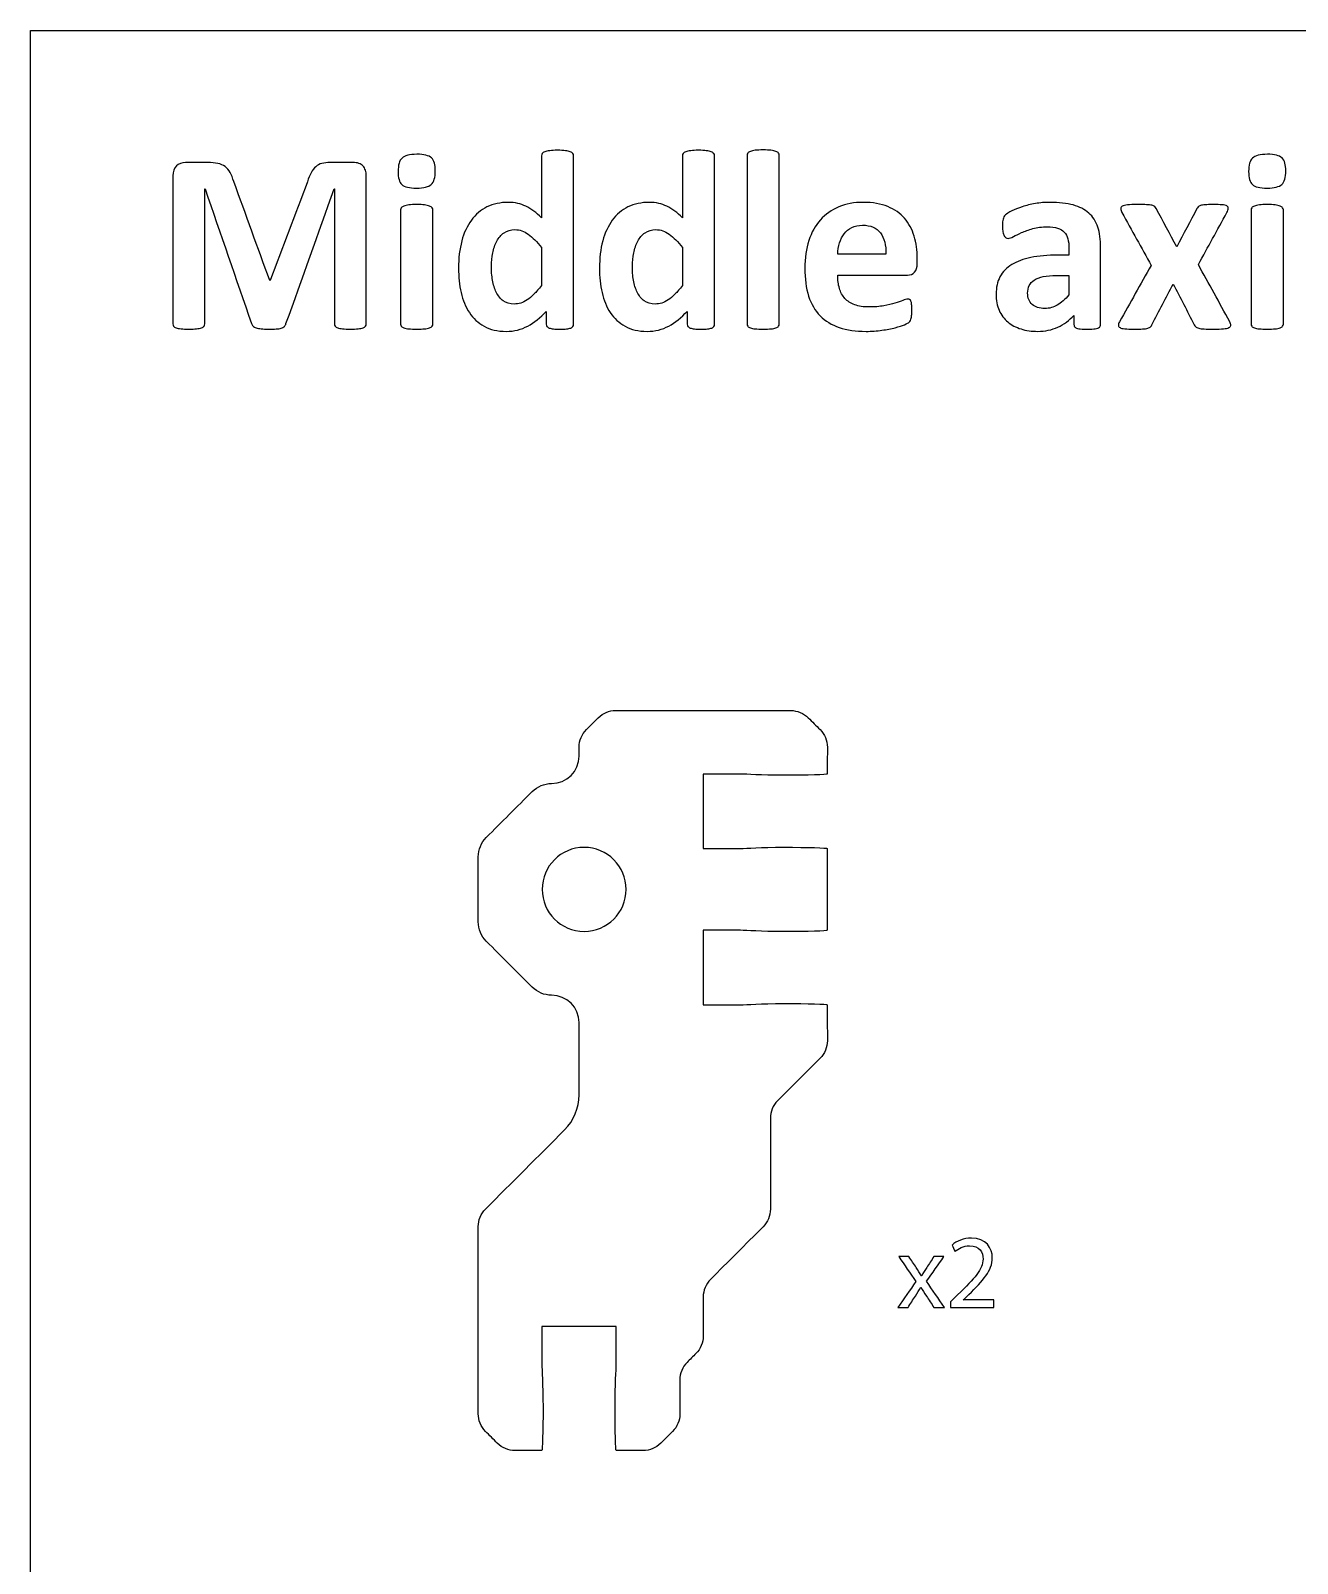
# Model space of a CAD drawing. Extents: x 0 to 465, y 0 to 285.
# Drawn here: x 240.2 to 291.2, y 78.4 to 140.2 of the extents above; entities that cross this region are included whole.
import ezdxf

# ---------------------------------------------------------------- set-up
doc = ezdxf.new("R2010")
doc.units = 0
doc.header["$MEASUREMENT"] = 0
doc.layers.add('DEFAULT', color=18, linetype='CONTINUOUS')

msp = doc.modelspace()

# ---------------------------------------------------------------- linework, layer by layer
at = {"layer": 'DEFAULT', "color": 18}
msp.add_lwpolyline([(410.176, 5.176), (240.176, 5.176), (240.176, 140.176), (410.176, 140.176)], close=True, dxfattribs=at)
for points, knots in [([(262.049, 128.352), (262.049, 128.314), (262.04, 128.282), (262.023, 128.256), (262.006, 128.231), (261.976, 128.209), (261.935, 128.192), (261.894, 128.175), (261.838, 128.162), (261.767, 128.156), (261.697, 128.149), (261.61, 128.146), (261.506, 128.146), (261.396, 128.146), (261.306, 128.149), (261.237, 128.156), (261.169, 128.162), (261.112, 128.175), (261.069, 128.192), (261.026, 128.209), (260.995, 128.231), (260.976, 128.256), (260.958, 128.282), (260.948, 128.314), (260.948, 128.352), (260.948, 128.523), (260.948, 128.693), (260.948, 128.864), (260.71, 128.609), (260.462, 128.411), (260.201, 128.269), (259.941, 128.128), (259.653, 128.058), (259.336, 128.058), (258.985, 128.058), (258.687, 128.126), (258.444, 128.262), (258.201, 128.397), (258.003, 128.581), (257.85, 128.812), (257.697, 129.043), (257.586, 129.312), (257.517, 129.621), (257.448, 129.929), (257.413, 130.254), (257.413, 130.595), (257.413, 131.005), (257.457, 131.373), (257.545, 131.701), (257.633, 132.028), (257.761, 132.307), (257.93, 132.538), (258.099, 132.769), (258.309, 132.946), (258.56, 133.07), (258.812, 133.194), (259.102, 133.256), (259.429, 133.256), (259.687, 133.256), (259.921, 133.203), (260.131, 133.099), (260.342, 132.993), (260.55, 132.839), (260.757, 132.636), (260.757, 133.468), (260.757, 134.3), (260.757, 135.132), (260.757, 135.167), (260.766, 135.198), (260.785, 135.225), (260.804, 135.253), (260.839, 135.276), (260.888, 135.295), (260.939, 135.314), (261.005, 135.328), (261.087, 135.339), (261.17, 135.349), (261.275, 135.354), (261.403, 135.354), (261.53, 135.354), (261.635, 135.349), (261.718, 135.339), (261.801, 135.328), (261.866, 135.314), (261.914, 135.295), (261.963, 135.276), (261.997, 135.253), (262.018, 135.225), (262.039, 135.198), (262.049, 135.167), (262.049, 135.132), (262.049, 132.872), (262.049, 130.612), (262.049, 128.352)], [19.218, 19.218, 19.218, 19.218, 20.218, 20.218, 20.218, 21.218, 21.218, 21.218, 22.218, 22.218, 22.218, 23.218, 23.218, 23.218, 24.218, 24.218, 24.218, 25.218, 25.218, 25.218, 26.218, 26.218, 26.218, 27.218, 27.218, 27.218, 28.668, 28.668, 28.668, 29.668, 29.668, 29.668, 30.668, 30.668, 30.668, 31.668, 31.668, 31.668, 32.668, 32.668, 32.668, 33.668, 33.668, 33.668, 34.668, 34.668, 34.668, 35.668, 35.668, 35.668, 36.668, 36.668, 36.668, 37.668, 37.668, 37.668, 38.668, 38.668, 38.668, 39.668, 39.668, 39.668, 40.668, 40.668, 40.668, 47.743, 47.743, 47.743, 48.743, 48.743, 48.743, 49.743, 49.743, 49.743, 50.743, 50.743, 50.743, 51.743, 51.743, 51.743, 52.743, 52.743, 52.743, 53.743, 53.743, 53.743, 54.743, 54.743, 54.743, 55.743, 55.743, 55.743, 74.961, 74.961, 74.961, 74.961]), ([(267.728, 128.352), (267.728, 128.314), (267.719, 128.282), (267.702, 128.256), (267.685, 128.231), (267.656, 128.209), (267.614, 128.192), (267.573, 128.175), (267.517, 128.162), (267.446, 128.156), (267.376, 128.149), (267.289, 128.146), (267.185, 128.146), (267.075, 128.146), (266.986, 128.149), (266.917, 128.156), (266.848, 128.162), (266.792, 128.175), (266.749, 128.192), (266.706, 128.209), (266.675, 128.231), (266.656, 128.256), (266.637, 128.282), (266.627, 128.314), (266.627, 128.352), (266.627, 128.523), (266.627, 128.693), (266.627, 128.864), (266.39, 128.609), (266.141, 128.411), (265.88, 128.269), (265.62, 128.128), (265.332, 128.058), (265.015, 128.058), (264.664, 128.058), (264.366, 128.126), (264.124, 128.262), (263.881, 128.397), (263.683, 128.581), (263.529, 128.812), (263.376, 129.043), (263.265, 129.312), (263.196, 129.621), (263.127, 129.929), (263.093, 130.254), (263.093, 130.595), (263.093, 131.005), (263.137, 131.373), (263.224, 131.701), (263.312, 132.028), (263.441, 132.307), (263.609, 132.538), (263.778, 132.769), (263.989, 132.946), (264.24, 133.07), (264.491, 133.194), (264.781, 133.256), (265.108, 133.256), (265.366, 133.256), (265.601, 133.203), (265.811, 133.099), (266.021, 132.993), (266.229, 132.839), (266.436, 132.636), (266.436, 133.468), (266.436, 134.3), (266.436, 135.132), (266.436, 135.167), (266.446, 135.198), (266.465, 135.225), (266.483, 135.253), (266.518, 135.276), (266.568, 135.295), (266.618, 135.314), (266.684, 135.328), (266.767, 135.339), (266.85, 135.349), (266.955, 135.354), (267.082, 135.354), (267.209, 135.354), (267.315, 135.349), (267.397, 135.339), (267.48, 135.328), (267.546, 135.314), (267.594, 135.295), (267.642, 135.276), (267.676, 135.253), (267.697, 135.225), (267.718, 135.198), (267.728, 135.167), (267.728, 135.132), (267.728, 132.872), (267.728, 130.612), (267.728, 128.352)], [19.218, 19.218, 19.218, 19.218, 20.218, 20.218, 20.218, 21.218, 21.218, 21.218, 22.218, 22.218, 22.218, 23.218, 23.218, 23.218, 24.218, 24.218, 24.218, 25.218, 25.218, 25.218, 26.218, 26.218, 26.218, 27.218, 27.218, 27.218, 28.668, 28.668, 28.668, 29.668, 29.668, 29.668, 30.668, 30.668, 30.668, 31.668, 31.668, 31.668, 32.668, 32.668, 32.668, 33.668, 33.668, 33.668, 34.668, 34.668, 34.668, 35.668, 35.668, 35.668, 36.668, 36.668, 36.668, 37.668, 37.668, 37.668, 38.668, 38.668, 38.668, 39.668, 39.668, 39.668, 40.668, 40.668, 40.668, 47.743, 47.743, 47.743, 48.743, 48.743, 48.743, 49.743, 49.743, 49.743, 50.743, 50.743, 50.743, 51.743, 51.743, 51.743, 52.743, 52.743, 52.743, 53.743, 53.743, 53.743, 54.743, 54.743, 54.743, 55.743, 55.743, 55.743, 74.961, 74.961, 74.961, 74.961]), ([(270.338, 128.352), (270.338, 128.318), (270.327, 128.287), (270.307, 128.262), (270.286, 128.236), (270.251, 128.214), (270.201, 128.197), (270.151, 128.18), (270.084, 128.167), (270.002, 128.158), (269.919, 128.15), (269.814, 128.145), (269.686, 128.145), (269.559, 128.145), (269.454, 128.15), (269.371, 128.158), (269.289, 128.167), (269.222, 128.18), (269.172, 128.197), (269.122, 128.214), (269.087, 128.236), (269.066, 128.262), (269.046, 128.287), (269.036, 128.318), (269.036, 128.352), (269.036, 130.617), (269.036, 132.882), (269.036, 135.148), (269.036, 135.182), (269.046, 135.213), (269.066, 135.24), (269.087, 135.268), (269.122, 135.291), (269.172, 135.311), (269.222, 135.329), (269.289, 135.344), (269.371, 135.354), (269.454, 135.365), (269.559, 135.37), (269.686, 135.37), (269.814, 135.37), (269.919, 135.365), (270.002, 135.354), (270.084, 135.344), (270.151, 135.329), (270.201, 135.311), (270.251, 135.291), (270.286, 135.268), (270.307, 135.24), (270.327, 135.213), (270.338, 135.182), (270.338, 135.148), (270.338, 132.882), (270.338, 130.617), (270.338, 128.352)], [19.263, 19.263, 19.263, 19.263, 20.263, 20.263, 20.263, 21.263, 21.263, 21.263, 22.263, 22.263, 22.263, 23.263, 23.263, 23.263, 24.263, 24.263, 24.263, 25.263, 25.263, 25.263, 26.263, 26.263, 26.263, 27.263, 27.263, 27.263, 46.526, 46.526, 46.526, 47.526, 47.526, 47.526, 48.526, 48.526, 48.526, 49.526, 49.526, 49.526, 50.526, 50.526, 50.526, 51.526, 51.526, 51.526, 52.526, 52.526, 52.526, 53.526, 53.526, 53.526, 54.526, 54.526, 54.526, 73.789, 73.789, 73.789, 73.789]), ([(253.698, 128.362), (253.698, 128.328), (253.688, 128.297), (253.669, 128.269), (253.651, 128.242), (253.616, 128.22), (253.566, 128.202), (253.516, 128.185), (253.45, 128.171), (253.367, 128.161), (253.284, 128.15), (253.179, 128.146), (253.052, 128.146), (252.928, 128.146), (252.824, 128.15), (252.742, 128.161), (252.659, 128.171), (252.594, 128.185), (252.545, 128.202), (252.497, 128.22), (252.463, 128.242), (252.442, 128.269), (252.421, 128.297), (252.411, 128.328), (252.411, 128.362), (252.411, 130.176), (252.411, 131.99), (252.411, 133.804), (252.408, 133.804), (252.404, 133.804), (252.401, 133.804), (251.755, 131.992), (251.109, 130.18), (250.463, 128.368), (250.449, 128.323), (250.427, 128.286), (250.396, 128.256), (250.365, 128.227), (250.322, 128.204), (250.269, 128.187), (250.216, 128.169), (250.148, 128.159), (250.065, 128.153), (249.982, 128.148), (249.883, 128.146), (249.765, 128.146), (249.648, 128.146), (249.548, 128.15), (249.466, 128.159), (249.383, 128.167), (249.315, 128.18), (249.261, 128.2), (249.208, 128.219), (249.166, 128.242), (249.135, 128.269), (249.104, 128.297), (249.083, 128.33), (249.073, 128.368), (248.449, 130.18), (247.826, 131.992), (247.202, 133.804), (247.199, 133.804), (247.195, 133.804), (247.192, 133.804), (247.192, 131.99), (247.192, 130.176), (247.192, 128.362), (247.192, 128.328), (247.182, 128.297), (247.163, 128.269), (247.144, 128.242), (247.109, 128.22), (247.058, 128.202), (247.006, 128.185), (246.939, 128.171), (246.859, 128.161), (246.777, 128.15), (246.673, 128.146), (246.546, 128.146), (246.422, 128.146), (246.318, 128.15), (246.236, 128.161), (246.153, 128.171), (246.087, 128.185), (246.037, 128.202), (245.987, 128.22), (245.952, 128.242), (245.934, 128.269), (245.915, 128.297), (245.905, 128.328), (245.905, 128.362), (245.905, 130.349), (245.905, 132.335), (245.905, 134.321), (245.905, 134.497), (245.952, 134.631), (246.045, 134.724), (246.137, 134.817), (246.262, 134.863), (246.417, 134.863), (246.713, 134.863), (247.009, 134.863), (247.306, 134.863), (247.464, 134.863), (247.6, 134.85), (247.714, 134.825), (247.827, 134.799), (247.926, 134.756), (248.008, 134.695), (248.091, 134.635), (248.16, 134.556), (248.215, 134.457), (248.27, 134.36), (248.318, 134.238), (248.36, 134.093), (248.842, 132.765), (249.324, 131.437), (249.807, 130.109), (249.814, 130.109), (249.82, 130.109), (249.827, 130.109), (250.327, 131.434), (250.826, 132.758), (251.326, 134.083), (251.371, 134.228), (251.42, 134.35), (251.473, 134.45), (251.526, 134.55), (251.589, 134.631), (251.659, 134.693), (251.73, 134.755), (251.813, 134.799), (251.91, 134.825), (252.006, 134.85), (252.118, 134.863), (252.246, 134.863), (252.551, 134.863), (252.856, 134.863), (253.161, 134.863), (253.253, 134.863), (253.333, 134.851), (253.401, 134.827), (253.468, 134.803), (253.523, 134.767), (253.566, 134.721), (253.609, 134.675), (253.642, 134.618), (253.664, 134.551), (253.687, 134.484), (253.698, 134.407), (253.698, 134.321), (253.698, 132.335), (253.698, 130.349), (253.698, 128.362)], [16.89, 16.89, 16.89, 16.89, 17.89, 17.89, 17.89, 18.89, 18.89, 18.89, 19.89, 19.89, 19.89, 20.89, 20.89, 20.89, 21.89, 21.89, 21.89, 22.89, 22.89, 22.89, 23.89, 23.89, 23.89, 24.89, 24.89, 24.89, 40.315, 40.315, 40.315, 40.345, 40.345, 40.345, 56.704742, 56.704742, 56.704742, 57.704742, 57.704742, 57.704742, 58.704742, 58.704742, 58.704742, 59.704742, 59.704742, 59.704742, 60.704742, 60.704742, 60.704742, 61.704742, 61.704742, 61.704742, 62.704742, 62.704742, 62.704742, 63.704742, 63.704742, 63.704742, 64.704742, 64.704742, 64.704742, 81.001671, 81.001671, 81.001671, 81.030671, 81.030671, 81.030671, 96.455671, 96.455671, 96.455671, 97.455671, 97.455671, 97.455671, 98.455671, 98.455671, 98.455671, 99.455671, 99.455671, 99.455671, 100.455671, 100.455671, 100.455671, 101.455671, 101.455671, 101.455671, 102.455671, 102.455671, 102.455671, 103.455671, 103.455671, 103.455671, 104.455671, 104.455671, 104.455671, 121.345671, 121.345671, 121.345671, 122.345671, 122.345671, 122.345671, 123.345671, 123.345671, 123.345671, 125.865671, 125.865671, 125.865671, 126.865671, 126.865671, 126.865671, 127.865671, 127.865671, 127.865671, 128.865671, 128.865671, 128.865671, 129.865671, 129.865671, 129.865671, 141.881529, 141.881529, 141.881529, 141.939529, 141.939529, 141.939529, 153.97887, 153.97887, 153.97887, 154.97887, 154.97887, 154.97887, 155.97887, 155.97887, 155.97887, 156.97887, 156.97887, 156.97887, 157.97887, 157.97887, 157.97887, 160.57187, 160.57187, 160.57187, 161.57187, 161.57187, 161.57187, 162.57187, 162.57187, 162.57187, 163.57187, 163.57187, 163.57187, 164.57187, 164.57187, 164.57187, 181.46187, 181.46187, 181.46187, 181.46187]), ([(256.478, 134.522), (256.478, 134.26), (256.425, 134.079), (256.318, 133.98), (256.211, 133.88), (256.013, 133.83), (255.724, 133.83), (255.431, 133.83), (255.233, 133.878), (255.132, 133.975), (255.03, 134.071), (254.979, 134.245), (254.979, 134.496), (254.979, 134.758), (255.032, 134.94), (255.137, 135.042), (255.242, 135.143), (255.441, 135.194), (255.734, 135.194), (256.023, 135.194), (256.22, 135.145), (256.323, 135.047), (256.426, 134.949), (256.478, 134.774), (256.478, 134.522)], [1, 1, 1, 1, 2, 2, 2, 3, 3, 3, 4, 4, 4, 5, 5, 5, 6, 6, 6, 7, 7, 7, 8, 8, 8, 9, 9, 9, 9]), ([(290.745, 134.522), (290.745, 134.26), (290.691, 134.079), (290.584, 133.98), (290.478, 133.88), (290.28, 133.83), (289.99, 133.83), (289.698, 133.83), (289.5, 133.878), (289.398, 133.975), (289.297, 134.071), (289.246, 134.245), (289.246, 134.496), (289.246, 134.758), (289.299, 134.94), (289.404, 135.042), (289.509, 135.143), (289.708, 135.194), (290.001, 135.194), (290.29, 135.194), (290.486, 135.145), (290.59, 135.047), (290.693, 134.949), (290.745, 134.774), (290.745, 134.522)], [1, 1, 1, 1, 2, 2, 2, 3, 3, 3, 4, 4, 4, 5, 5, 5, 6, 6, 6, 7, 7, 7, 8, 8, 8, 9, 9, 9, 9]), ([(256.38, 128.352), (256.38, 128.318), (256.37, 128.287), (256.349, 128.262), (256.328, 128.236), (256.293, 128.214), (256.243, 128.197), (256.193, 128.18), (256.127, 128.167), (256.044, 128.158), (255.961, 128.15), (255.856, 128.145), (255.729, 128.145), (255.601, 128.145), (255.496, 128.15), (255.414, 128.158), (255.331, 128.167), (255.264, 128.18), (255.215, 128.197), (255.165, 128.214), (255.129, 128.236), (255.108, 128.262), (255.088, 128.287), (255.078, 128.318), (255.078, 128.352), (255.078, 129.885), (255.078, 131.418), (255.078, 132.951), (255.078, 132.986), (255.088, 133.016), (255.108, 133.042), (255.129, 133.068), (255.165, 133.09), (255.215, 133.109), (255.264, 133.128), (255.331, 133.142), (255.414, 133.153), (255.496, 133.163), (255.601, 133.168), (255.729, 133.168), (255.856, 133.168), (255.961, 133.163), (256.044, 133.153), (256.127, 133.142), (256.193, 133.128), (256.243, 133.109), (256.293, 133.09), (256.328, 133.068), (256.349, 133.042), (256.37, 133.016), (256.38, 132.986), (256.38, 132.951), (256.38, 131.418), (256.38, 129.885), (256.38, 128.352)], [13.037, 13.037, 13.037, 13.037, 14.037, 14.037, 14.037, 15.037, 15.037, 15.037, 16.037, 16.037, 16.037, 17.037, 17.037, 17.037, 18.037, 18.037, 18.037, 19.037, 19.037, 19.037, 20.037, 20.037, 20.037, 21.037, 21.037, 21.037, 34.074, 34.074, 34.074, 35.074, 35.074, 35.074, 36.074, 36.074, 36.074, 37.074, 37.074, 37.074, 38.074, 38.074, 38.074, 39.074, 39.074, 39.074, 40.074, 40.074, 40.074, 41.074, 41.074, 41.074, 42.074, 42.074, 42.074, 55.111, 55.111, 55.111, 55.111]), ([(275.893, 130.791), (275.893, 130.633), (275.858, 130.516), (275.787, 130.44), (275.716, 130.364), (275.619, 130.326), (275.495, 130.326), (274.56, 130.326), (273.624, 130.326), (272.689, 130.326), (272.689, 130.13), (272.712, 129.951), (272.759, 129.791), (272.805, 129.631), (272.879, 129.495), (272.981, 129.383), (273.083, 129.271), (273.213, 129.186), (273.374, 129.127), (273.534, 129.069), (273.726, 129.039), (273.95, 129.039), (274.177, 129.039), (274.377, 129.055), (274.549, 129.089), (274.722, 129.121), (274.87, 129.157), (274.996, 129.197), (275.122, 129.236), (275.226, 129.273), (275.309, 129.306), (275.391, 129.338), (275.459, 129.355), (275.51, 129.355), (275.541, 129.355), (275.567, 129.348), (275.588, 129.337), (275.609, 129.324), (275.626, 129.303), (275.64, 129.272), (275.654, 129.241), (275.663, 129.197), (275.668, 129.14), (275.673, 129.083), (275.676, 129.012), (275.676, 128.926), (275.676, 128.85), (275.674, 128.785), (275.671, 128.732), (275.667, 128.678), (275.662, 128.633), (275.655, 128.595), (275.648, 128.557), (275.638, 128.525), (275.624, 128.499), (275.61, 128.473), (275.592, 128.449), (275.57, 128.424), (275.547, 128.4), (275.486, 128.368), (275.387, 128.326), (275.286, 128.285), (275.159, 128.244), (275.004, 128.205), (274.849, 128.165), (274.671, 128.131), (274.472, 128.101), (274.272, 128.072), (274.058, 128.057), (273.831, 128.057), (273.421, 128.057), (273.062, 128.109), (272.753, 128.213), (272.445, 128.316), (272.188, 128.473), (271.981, 128.683), (271.774, 128.893), (271.62, 129.158), (271.518, 129.479), (271.417, 129.799), (271.366, 130.174), (271.366, 130.605), (271.366, 131.015), (271.42, 131.384), (271.526, 131.714), (271.633, 132.042), (271.788, 132.321), (271.991, 132.551), (272.195, 132.78), (272.442, 132.955), (272.733, 133.075), (273.024, 133.196), (273.352, 133.256), (273.717, 133.256), (274.103, 133.256), (274.433, 133.199), (274.707, 133.086), (274.981, 132.972), (275.206, 132.814), (275.381, 132.613), (275.557, 132.411), (275.686, 132.173), (275.769, 131.897), (275.852, 131.622), (275.893, 131.322), (275.893, 130.998), (275.893, 130.929), (275.893, 130.86), (275.893, 130.791)], [0.586, 0.586, 0.586, 0.586, 1.586, 1.586, 1.586, 2.586, 2.586, 2.586, 10.54, 10.54, 10.54, 11.54, 11.54, 11.54, 12.54, 12.54, 12.54, 13.54, 13.54, 13.54, 14.54, 14.54, 14.54, 15.54, 15.54, 15.54, 16.54, 16.54, 16.54, 17.54, 17.54, 17.54, 18.54, 18.54, 18.54, 19.54, 19.54, 19.54, 20.54, 20.54, 20.54, 21.54, 21.54, 21.54, 22.54, 22.54, 22.54, 23.54, 23.54, 23.54, 24.54, 24.54, 24.54, 25.54, 25.54, 25.54, 26.54, 26.54, 26.54, 27.54, 27.54, 27.54, 28.54, 28.54, 28.54, 29.54, 29.54, 29.54, 30.54, 30.54, 30.54, 31.54, 31.54, 31.54, 32.54, 32.54, 32.54, 33.54, 33.54, 33.54, 34.54, 34.54, 34.54, 35.54, 35.54, 35.54, 36.54, 36.54, 36.54, 37.54, 37.54, 37.54, 38.54, 38.54, 38.54, 39.54, 39.54, 39.54, 40.54, 40.54, 40.54, 41.54, 41.54, 41.54, 42.54, 42.54, 42.54, 43.126, 43.126, 43.126, 43.126]), ([(283.283, 128.336), (283.283, 128.289), (283.265, 128.25), (283.231, 128.223), (283.196, 128.195), (283.142, 128.176), (283.068, 128.163), (282.994, 128.152), (282.885, 128.145), (282.74, 128.145), (282.585, 128.145), (282.472, 128.152), (282.402, 128.163), (282.331, 128.176), (282.281, 128.195), (282.252, 128.223), (282.222, 128.25), (282.208, 128.289), (282.208, 128.336), (282.208, 128.459), (282.208, 128.581), (282.208, 128.703), (282.018, 128.5), (281.802, 128.342), (281.559, 128.228), (281.316, 128.114), (281.047, 128.057), (280.75, 128.057), (280.506, 128.057), (280.281, 128.09), (280.076, 128.153), (279.871, 128.217), (279.694, 128.311), (279.544, 128.438), (279.394, 128.563), (279.278, 128.719), (279.195, 128.905), (279.112, 129.091), (279.071, 129.308), (279.071, 129.556), (279.071, 129.825), (279.124, 130.058), (279.228, 130.257), (279.334, 130.454), (279.491, 130.618), (279.699, 130.747), (279.907, 130.877), (280.166, 130.972), (280.477, 131.034), (280.787, 131.096), (281.146, 131.127), (281.557, 131.127), (281.707, 131.127), (281.856, 131.127), (282.006, 131.127), (282.006, 131.22), (282.006, 131.313), (282.006, 131.406), (282.006, 131.551), (281.991, 131.677), (281.962, 131.786), (281.933, 131.894), (281.885, 131.985), (281.817, 132.057), (281.75, 132.13), (281.661, 132.183), (281.549, 132.217), (281.437, 132.252), (281.298, 132.269), (281.133, 132.269), (280.916, 132.269), (280.722, 132.245), (280.551, 132.197), (280.381, 132.149), (280.23, 132.095), (280.099, 132.037), (279.969, 131.978), (279.859, 131.925), (279.771, 131.877), (279.683, 131.828), (279.612, 131.804), (279.557, 131.804), (279.519, 131.804), (279.485, 131.816), (279.456, 131.84), (279.427, 131.864), (279.403, 131.899), (279.384, 131.944), (279.365, 131.988), (279.35, 132.043), (279.34, 132.109), (279.329, 132.174), (279.324, 132.247), (279.324, 132.326), (279.324, 132.433), (279.333, 132.517), (279.35, 132.579), (279.367, 132.641), (279.4, 132.697), (279.448, 132.747), (279.497, 132.797), (279.581, 132.852), (279.701, 132.913), (279.822, 132.973), (279.963, 133.029), (280.125, 133.081), (280.287, 133.132), (280.464, 133.174), (280.655, 133.207), (280.846, 133.24), (281.043, 133.256), (281.247, 133.256), (281.608, 133.256), (281.918, 133.221), (282.174, 133.151), (282.431, 133.08), (282.642, 132.971), (282.807, 132.825), (282.972, 132.678), (283.093, 132.49), (283.169, 132.259), (283.245, 132.028), (283.283, 131.754), (283.283, 131.437), (283.283, 130.404), (283.283, 129.37), (283.283, 128.336)], [8.789, 8.789, 8.789, 8.789, 9.789, 9.789, 9.789, 10.789, 10.789, 10.789, 11.789, 11.789, 11.789, 12.789, 12.789, 12.789, 13.789, 13.789, 13.789, 14.789, 14.789, 14.789, 15.829, 15.829, 15.829, 16.829, 16.829, 16.829, 17.829, 17.829, 17.829, 18.829, 18.829, 18.829, 19.829, 19.829, 19.829, 20.829, 20.829, 20.829, 21.829, 21.829, 21.829, 22.829, 22.829, 22.829, 23.829, 23.829, 23.829, 24.829, 24.829, 24.829, 25.829, 25.829, 25.829, 27.103, 27.103, 27.103, 27.893, 27.893, 27.893, 28.893, 28.893, 28.893, 29.893, 29.893, 29.893, 30.893, 30.893, 30.893, 31.893, 31.893, 31.893, 32.893, 32.893, 32.893, 33.893, 33.893, 33.893, 34.893, 34.893, 34.893, 35.893, 35.893, 35.893, 36.893, 36.893, 36.893, 37.893, 37.893, 37.893, 38.893, 38.893, 38.893, 39.893, 39.893, 39.893, 40.893, 40.893, 40.893, 41.893, 41.893, 41.893, 42.893, 42.893, 42.893, 43.893, 43.893, 43.893, 44.893, 44.893, 44.893, 45.893, 45.893, 45.893, 46.893, 46.893, 46.893, 47.893, 47.893, 47.893, 48.893, 48.893, 48.893, 49.893, 49.893, 49.893, 58.682, 58.682, 58.682, 58.682]), ([(288.486, 128.445), (288.514, 128.387), (288.527, 128.338), (288.525, 128.3), (288.523, 128.262), (288.498, 128.232), (288.45, 128.207), (288.402, 128.183), (288.328, 128.167), (288.228, 128.159), (288.128, 128.15), (287.995, 128.145), (287.83, 128.145), (287.675, 128.145), (287.55, 128.148), (287.456, 128.153), (287.361, 128.159), (287.287, 128.169), (287.233, 128.184), (287.18, 128.2), (287.14, 128.218), (287.114, 128.241), (287.089, 128.263), (287.069, 128.292), (287.055, 128.326), (286.771, 128.872), (286.486, 129.418), (286.202, 129.965), (285.918, 129.418), (285.634, 128.872), (285.35, 128.326), (285.336, 128.292), (285.317, 128.263), (285.293, 128.241), (285.269, 128.218), (285.232, 128.2), (285.182, 128.184), (285.132, 128.169), (285.062, 128.159), (284.972, 128.153), (284.883, 128.148), (284.766, 128.145), (284.621, 128.145), (284.469, 128.145), (284.349, 128.15), (284.259, 128.159), (284.17, 128.167), (284.104, 128.183), (284.063, 128.207), (284.022, 128.232), (284, 128.262), (283.998, 128.3), (283.997, 128.338), (284.011, 128.387), (284.042, 128.445), (284.468, 129.201), (284.893, 129.958), (285.318, 130.714), (284.926, 131.424), (284.533, 132.133), (284.141, 132.843), (284.11, 132.905), (284.093, 132.957), (284.092, 133), (284.09, 133.043), (284.111, 133.077), (284.156, 133.101), (284.201, 133.125), (284.272, 133.142), (284.37, 133.153), (284.469, 133.163), (284.602, 133.168), (284.771, 133.168), (284.922, 133.168), (285.044, 133.166), (285.135, 133.161), (285.226, 133.155), (285.298, 133.148), (285.35, 133.137), (285.401, 133.127), (285.439, 133.111), (285.463, 133.088), (285.487, 133.066), (285.508, 133.038), (285.525, 133.003), (285.799, 132.49), (286.073, 131.976), (286.347, 131.463), (286.619, 131.976), (286.891, 132.49), (287.164, 133.003), (287.174, 133.031), (287.189, 133.055), (287.21, 133.075), (287.231, 133.096), (287.263, 133.113), (287.308, 133.127), (287.353, 133.141), (287.414, 133.151), (287.492, 133.158), (287.569, 133.165), (287.675, 133.168), (287.809, 133.168), (287.961, 133.168), (288.082, 133.165), (288.174, 133.158), (288.265, 133.151), (288.33, 133.136), (288.37, 133.112), (288.41, 133.087), (288.429, 133.054), (288.427, 133.01), (288.425, 132.967), (288.405, 132.912), (288.368, 132.843), (287.985, 132.145), (287.603, 131.447), (287.22, 130.75), (287.642, 129.982), (288.064, 129.213), (288.486, 128.445)], [7.453926, 7.453926, 7.453926, 7.453926, 8.453926, 8.453926, 8.453926, 9.453926, 9.453926, 9.453926, 10.453926, 10.453926, 10.453926, 11.453926, 11.453926, 11.453926, 12.453926, 12.453926, 12.453926, 13.453926, 13.453926, 13.453926, 14.453926, 14.453926, 14.453926, 15.453926, 15.453926, 15.453926, 20.689251, 20.689251, 20.689251, 25.924575, 25.924575, 25.924575, 26.924575, 26.924575, 26.924575, 27.924575, 27.924575, 27.924575, 28.924575, 28.924575, 28.924575, 29.924575, 29.924575, 29.924575, 30.924575, 30.924575, 30.924575, 31.924575, 31.924575, 31.924575, 32.924575, 32.924575, 32.924575, 33.924575, 33.924575, 33.924575, 41.303443, 41.303443, 41.303443, 48.200554, 48.200554, 48.200554, 49.200554, 49.200554, 49.200554, 50.200554, 50.200554, 50.200554, 51.200554, 51.200554, 51.200554, 52.200554, 52.200554, 52.200554, 53.200554, 53.200554, 53.200554, 54.200554, 54.200554, 54.200554, 55.200554, 55.200554, 55.200554, 56.200554, 56.200554, 56.200554, 61.148025, 61.148025, 61.148025, 66.08892, 66.08892, 66.08892, 67.08892, 67.08892, 67.08892, 68.08892, 68.08892, 68.08892, 69.08892, 69.08892, 69.08892, 70.08892, 70.08892, 70.08892, 71.08892, 71.08892, 71.08892, 72.08892, 72.08892, 72.08892, 73.08892, 73.08892, 73.08892, 74.08892, 74.08892, 74.08892, 80.854716, 80.854716, 80.854716, 88.308642, 88.308642, 88.308642, 88.308642]), ([(290.646, 128.352), (290.646, 128.318), (290.636, 128.287), (290.615, 128.262), (290.595, 128.236), (290.559, 128.214), (290.51, 128.197), (290.46, 128.18), (290.393, 128.167), (290.311, 128.158), (290.228, 128.15), (290.123, 128.145), (289.995, 128.145), (289.868, 128.145), (289.763, 128.15), (289.68, 128.158), (289.597, 128.167), (289.531, 128.18), (289.481, 128.197), (289.431, 128.214), (289.396, 128.236), (289.375, 128.262), (289.355, 128.287), (289.344, 128.318), (289.344, 128.352), (289.344, 129.885), (289.344, 131.418), (289.344, 132.951), (289.344, 132.986), (289.355, 133.016), (289.375, 133.042), (289.396, 133.068), (289.431, 133.09), (289.481, 133.109), (289.531, 133.128), (289.597, 133.142), (289.68, 133.153), (289.763, 133.163), (289.868, 133.168), (289.995, 133.168), (290.123, 133.168), (290.228, 133.163), (290.311, 133.153), (290.393, 133.142), (290.46, 133.128), (290.51, 133.109), (290.559, 133.09), (290.595, 133.068), (290.615, 133.042), (290.636, 133.016), (290.646, 132.986), (290.646, 132.951), (290.646, 131.418), (290.646, 129.885), (290.646, 128.352)], [13.037, 13.037, 13.037, 13.037, 14.037, 14.037, 14.037, 15.037, 15.037, 15.037, 16.037, 16.037, 16.037, 17.037, 17.037, 17.037, 18.037, 18.037, 18.037, 19.037, 19.037, 19.037, 20.037, 20.037, 20.037, 21.037, 21.037, 21.037, 34.074, 34.074, 34.074, 35.074, 35.074, 35.074, 36.074, 36.074, 36.074, 37.074, 37.074, 37.074, 38.074, 38.074, 38.074, 39.074, 39.074, 39.074, 40.074, 40.074, 40.074, 41.074, 41.074, 41.074, 42.074, 42.074, 42.074, 55.111, 55.111, 55.111, 55.111]), ([(274.632, 131.163), (274.642, 131.528), (274.569, 131.815), (274.413, 132.024), (274.256, 132.232), (274.014, 132.336), (273.686, 132.336), (273.521, 132.336), (273.377, 132.305), (273.255, 132.243), (273.133, 132.181), (273.031, 132.097), (272.95, 131.993), (272.869, 131.888), (272.807, 131.763), (272.764, 131.621), (272.721, 131.478), (272.696, 131.325), (272.689, 131.163), (273.337, 131.163), (273.984, 131.163), (274.632, 131.163)], [5.508, 5.508, 5.508, 5.508, 6.508, 6.508, 6.508, 7.508, 7.508, 7.508, 8.508, 8.508, 8.508, 9.508, 9.508, 9.508, 10.508, 10.508, 10.508, 11.508, 11.508, 11.508, 17.016, 17.016, 17.016, 17.016]), ([(260.757, 131.432), (260.571, 131.666), (260.392, 131.845), (260.222, 131.969), (260.051, 132.093), (259.873, 132.156), (259.687, 132.156), (259.518, 132.156), (259.373, 132.113), (259.25, 132.029), (259.128, 131.944), (259.03, 131.832), (258.956, 131.69), (258.882, 131.549), (258.827, 131.391), (258.79, 131.218), (258.754, 131.043), (258.736, 130.865), (258.736, 130.683), (258.736, 130.49), (258.752, 130.302), (258.783, 130.119), (258.814, 129.937), (258.865, 129.774), (258.935, 129.631), (259.006, 129.488), (259.1, 129.374), (259.217, 129.287), (259.334, 129.201), (259.482, 129.158), (259.661, 129.158), (259.751, 129.158), (259.838, 129.171), (259.922, 129.197), (260.007, 129.223), (260.093, 129.265), (260.181, 129.323), (260.269, 129.382), (260.359, 129.459), (260.452, 129.554), (260.545, 129.648), (260.647, 129.764), (260.757, 129.902), (260.757, 130.412), (260.757, 130.922), (260.757, 131.432)], [4.336, 4.336, 4.336, 4.336, 5.336, 5.336, 5.336, 6.336, 6.336, 6.336, 7.336, 7.336, 7.336, 8.336, 8.336, 8.336, 9.336, 9.336, 9.336, 10.336, 10.336, 10.336, 11.336, 11.336, 11.336, 12.336, 12.336, 12.336, 13.336, 13.336, 13.336, 14.336, 14.336, 14.336, 15.336, 15.336, 15.336, 16.336, 16.336, 16.336, 17.336, 17.336, 17.336, 18.336, 18.336, 18.336, 22.672, 22.672, 22.672, 22.672]), ([(266.436, 131.432), (266.25, 131.666), (266.072, 131.845), (265.901, 131.969), (265.731, 132.093), (265.552, 132.156), (265.366, 132.156), (265.197, 132.156), (265.052, 132.113), (264.93, 132.029), (264.807, 131.944), (264.709, 131.832), (264.635, 131.69), (264.561, 131.549), (264.506, 131.391), (264.47, 131.218), (264.434, 131.043), (264.416, 130.865), (264.416, 130.683), (264.416, 130.49), (264.431, 130.302), (264.462, 130.119), (264.493, 129.937), (264.544, 129.774), (264.614, 129.631), (264.685, 129.488), (264.779, 129.374), (264.896, 129.287), (265.013, 129.201), (265.162, 129.158), (265.341, 129.158), (265.43, 129.158), (265.517, 129.171), (265.601, 129.197), (265.686, 129.223), (265.772, 129.265), (265.86, 129.323), (265.948, 129.382), (266.038, 129.459), (266.131, 129.554), (266.224, 129.648), (266.326, 129.764), (266.436, 129.902), (266.436, 130.412), (266.436, 130.922), (266.436, 131.432)], [4.336, 4.336, 4.336, 4.336, 5.336, 5.336, 5.336, 6.336, 6.336, 6.336, 7.336, 7.336, 7.336, 8.336, 8.336, 8.336, 9.336, 9.336, 9.336, 10.336, 10.336, 10.336, 11.336, 11.336, 11.336, 12.336, 12.336, 12.336, 13.336, 13.336, 13.336, 14.336, 14.336, 14.336, 15.336, 15.336, 15.336, 16.336, 16.336, 16.336, 17.336, 17.336, 17.336, 18.336, 18.336, 18.336, 22.672, 22.672, 22.672, 22.672]), ([(282.006, 130.311), (281.841, 130.311), (281.676, 130.311), (281.51, 130.311), (281.3, 130.311), (281.121, 130.295), (280.973, 130.264), (280.824, 130.233), (280.704, 130.186), (280.611, 130.125), (280.518, 130.063), (280.45, 129.988), (280.407, 129.9), (280.364, 129.812), (280.342, 129.711), (280.342, 129.598), (280.342, 129.405), (280.404, 129.253), (280.526, 129.143), (280.648, 129.033), (280.818, 128.977), (281.035, 128.977), (281.217, 128.977), (281.385, 129.024), (281.538, 129.117), (281.692, 129.21), (281.848, 129.346), (282.006, 129.525), (282.006, 129.787), (282.006, 130.049), (282.006, 130.311)], [2.227, 2.227, 2.227, 2.227, 3.633, 3.633, 3.633, 4.633, 4.633, 4.633, 5.633, 5.633, 5.633, 6.633, 6.633, 6.633, 7.633, 7.633, 7.633, 8.633, 8.633, 8.633, 9.633, 9.633, 9.633, 10.633, 10.633, 10.633, 11.633, 11.633, 11.633, 13.86, 13.86, 13.86, 13.86]), ([(277.23, 88.718), (277.23, 88.794), (277.23, 88.87), (277.23, 88.947), (277.327, 89.041), (277.424, 89.135), (277.522, 89.23), (278.224, 89.898), (278.541, 90.254), (278.546, 90.669), (278.546, 90.948), (278.41, 91.206), (278, 91.206), (277.75, 91.206), (277.543, 91.079), (277.416, 90.973), (277.377, 91.061), (277.337, 91.148), (277.297, 91.235), (277.488, 91.396), (277.759, 91.515), (278.076, 91.515), (278.668, 91.515), (278.918, 91.108), (278.918, 90.715), (278.918, 90.207), (278.55, 89.797), (277.97, 89.238), (277.897, 89.171), (277.824, 89.103), (277.75, 89.027), (278.162, 89.027), (278.574, 89.027), (278.986, 89.027), (278.986, 88.924), (278.986, 88.821), (278.986, 88.718), (278.4, 88.718), (277.815, 88.718), (277.23, 88.718)], [4.978, 4.978, 4.978, 4.978, 5.626, 5.626, 5.626, 6.779427, 6.779427, 6.779427, 7.779427, 7.779427, 7.779427, 8.779427, 8.779427, 8.779427, 9.779427, 9.779427, 9.779427, 10.594868, 10.594868, 10.594868, 11.594868, 11.594868, 11.594868, 12.594868, 12.594868, 12.594868, 13.594868, 13.594868, 13.594868, 14.46634, 14.46634, 14.46634, 17.96834, 17.96834, 17.96834, 18.84434, 18.84434, 18.84434, 23.82234, 23.82234, 23.82234, 23.82234]), ([(275.562, 90.766), (275.659, 90.619), (275.756, 90.472), (275.854, 90.326), (275.93, 90.212), (275.993, 90.106), (276.061, 89.991), (276.065, 89.991), (276.069, 89.991), (276.074, 89.991), (276.141, 90.114), (276.209, 90.22), (276.277, 90.33), (276.373, 90.475), (276.468, 90.621), (276.564, 90.766), (276.698, 90.766), (276.832, 90.766), (276.966, 90.766), (276.734, 90.436), (276.501, 90.106), (276.268, 89.776), (276.508, 89.423), (276.748, 89.071), (276.988, 88.718), (276.846, 88.718), (276.705, 88.718), (276.564, 88.718), (276.464, 88.872), (276.364, 89.026), (276.264, 89.179), (276.184, 89.298), (276.116, 89.412), (276.035, 89.535), (275.968, 89.412), (275.896, 89.302), (275.82, 89.179), (275.721, 89.026), (275.622, 88.872), (275.524, 88.718), (275.387, 88.718), (275.25, 88.718), (275.113, 88.718), (275.356, 89.066), (275.598, 89.415), (275.841, 89.763), (275.61, 90.097), (275.378, 90.432), (275.147, 90.766), (275.285, 90.766), (275.423, 90.766), (275.562, 90.766)], [0, 0, 0, 0, 1.496861, 1.496861, 1.496861, 2.496861, 2.496861, 2.496861, 2.532861, 2.532861, 2.532861, 3.532861, 3.532861, 3.532861, 5.01254, 5.01254, 5.01254, 6.15254, 6.15254, 6.15254, 9.586208, 9.586208, 9.586208, 13.212711, 13.212711, 13.212711, 14.412711, 14.412711, 14.412711, 15.97318, 15.97318, 15.97318, 16.99718, 16.99718, 16.99718, 17.99718, 17.99718, 17.99718, 19.551138, 19.551138, 19.551138, 20.715138, 20.715138, 20.715138, 24.326158, 24.326158, 24.326158, 27.782464, 27.782464, 27.782464, 28.957464, 28.957464, 28.957464, 28.957464])]:
    msp.add_open_spline(points, degree=3, knots=knots, dxfattribs=at)
at = {"layer": 'DEFAULT', "color": 1}
for points, knots in [([(261.164, 101.303), (261.776, 101.303), (262.272, 100.807), (262.272, 100.196), (262.272, 99.226), (262.272, 98.255), (262.272, 97.285), (262.272, 96.756), (262.06, 96.248), (261.686, 95.871), (260.624, 94.808), (259.562, 93.746), (258.5, 92.684), (258.313, 92.497), (258.208, 92.244), (258.208, 91.98), (258.208, 89.465), (258.208, 86.95), (258.208, 84.435), (258.208, 84.169), (258.313, 83.914), (258.501, 83.725), (258.66, 83.565), (258.818, 83.405), (258.977, 83.245), (259.168, 83.058), (259.422, 82.952), (259.686, 82.952), (260.047, 82.952), (260.408, 82.952), (260.769, 82.952), (260.794, 82.952), (260.819, 83.735), (260.819, 84.702), (260.819, 85.668), (260.769, 86.166), (260.769, 86.452), (260.769, 86.951), (260.769, 87.451), (260.769, 87.951), (261.769, 87.951), (262.768, 87.951), (263.768, 87.951), (263.768, 87.451), (263.768, 86.951), (263.768, 86.452), (263.768, 86.166), (263.718, 85.668), (263.718, 84.702), (263.718, 83.735), (263.74, 82.952), (263.768, 82.952), (264.129, 82.952), (264.491, 82.952), (264.853, 82.952), (265.118, 82.952), (265.373, 83.057), (265.56, 83.245), (265.719, 83.404), (265.877, 83.562), (266.036, 83.721), (266.227, 83.908), (266.329, 84.162), (266.329, 84.43), (266.329, 84.886), (266.329, 85.343), (266.329, 85.799), (266.329, 86.063), (266.434, 86.317), (266.621, 86.503), (266.74, 86.622), (266.859, 86.742), (266.978, 86.861), (267.165, 87.048), (267.271, 87.302), (267.271, 87.57), (267.271, 88.092), (267.271, 88.615), (267.271, 89.138), (267.271, 89.403), (267.376, 89.658), (267.564, 89.845), (268.27, 90.553), (268.977, 91.261), (269.684, 91.969), (269.871, 92.159), (269.977, 92.413), (269.977, 92.678), (269.977, 93.899), (269.977, 95.121), (269.977, 96.342), (269.977, 96.607), (270.082, 96.862), (270.269, 97.049), (270.84, 97.619), (271.41, 98.19), (271.98, 98.76), (272.167, 98.95), (272.273, 99.204), (272.273, 99.469), (272.272, 99.952), (272.271, 100.436), (272.27, 100.919), (272.27, 100.944), (271.487, 100.968), (270.52, 100.968), (269.553, 100.968), (269.056, 100.919), (268.77, 100.919), (268.27, 100.919), (267.771, 100.919), (267.271, 100.919), (267.271, 101.918), (267.271, 102.918), (267.271, 103.918), (267.771, 103.918), (268.27, 103.918), (268.77, 103.918), (269.056, 103.918), (269.553, 103.868), (270.52, 103.868), (271.487, 103.868), (272.27, 103.889), (272.27, 103.918), (272.27, 105.017), (272.27, 106.117), (272.27, 107.216), (272.27, 107.241), (271.487, 107.265), (270.52, 107.265), (269.553, 107.265), (269.056, 107.216), (268.77, 107.216), (268.27, 107.216), (267.771, 107.216), (267.271, 107.216), (267.271, 108.216), (267.271, 109.215), (267.271, 110.215), (267.771, 110.215), (268.27, 110.215), (268.77, 110.215), (269.056, 110.215), (269.553, 110.165), (270.52, 110.165), (271.487, 110.165), (272.27, 110.186), (272.27, 110.215), (272.271, 110.577), (272.272, 110.939), (272.273, 111.301), (272.273, 111.566), (272.171, 111.82), (271.98, 112.007), (271.822, 112.165), (271.663, 112.324), (271.504, 112.483), (271.317, 112.67), (271.063, 112.776), (270.795, 112.776), (268.444, 112.776), (266.094, 112.776), (263.743, 112.776), (263.481, 112.776), (263.23, 112.672), (263.045, 112.487), (262.885, 112.327), (262.725, 112.167), (262.565, 112.007), (262.377, 111.819), (262.272, 111.565), (262.272, 111.3), (262.272, 111.18), (262.272, 111.061), (262.272, 110.941), (262.272, 110.33), (261.776, 109.834), (261.164, 109.834), (260.871, 109.834), (260.589, 109.717), (260.381, 109.509), (259.765, 108.893), (259.148, 108.276), (258.532, 107.66), (258.325, 107.453), (258.208, 107.171), (258.208, 106.877), (258.208, 106.005), (258.208, 105.132), (258.208, 104.26), (258.208, 103.966), (258.325, 103.684), (258.532, 103.477), (259.148, 102.86), (259.765, 102.244), (260.381, 101.628), (260.589, 101.42), (260.871, 101.303), (261.164, 101.303)], [1, 1, 1, 1, 2, 2, 2, 10.25, 10.25, 10.25, 11.25, 11.25, 11.25, 24.024591, 24.024591, 24.024591, 25.024591, 25.024591, 25.024591, 46.410591, 46.410591, 46.410591, 47.410591, 47.410591, 47.410591, 49.326864, 49.326864, 49.326864, 50.326864, 50.326864, 50.326864, 53.396864, 53.396864, 53.396864, 54.396864, 54.396864, 54.396864, 55.396864, 55.396864, 55.396864, 59.646864, 59.646864, 59.646864, 68.146864, 68.146864, 68.146864, 72.396864, 72.396864, 72.396864, 73.396864, 73.396864, 73.396864, 74.396864, 74.396864, 74.396864, 77.472864, 77.472864, 77.472864, 78.472864, 78.472864, 78.472864, 80.382052, 80.382052, 80.382052, 81.382052, 81.382052, 81.382052, 85.262052, 85.262052, 85.262052, 86.262052, 86.262052, 86.262052, 87.69465, 87.69465, 87.69465, 88.69465, 88.69465, 88.69465, 93.13865, 93.13865, 93.13865, 94.13865, 94.13865, 94.13865, 102.645148, 102.645148, 102.645148, 103.645148, 103.645148, 103.645148, 114.032148, 114.032148, 114.032148, 115.032148, 115.032148, 115.032148, 121.891083, 121.891083, 121.891083, 122.891083, 122.891083, 122.891083, 127.001096, 127.001096, 127.001096, 128.001096, 128.001096, 128.001096, 129.001096, 129.001096, 129.001096, 133.251096, 133.251096, 133.251096, 141.751096, 141.751096, 141.751096, 146.001096, 146.001096, 146.001096, 147.001096, 147.001096, 147.001096, 148.001096, 148.001096, 148.001096, 157.351096, 157.351096, 157.351096, 158.351096, 158.351096, 158.351096, 159.351096, 159.351096, 159.351096, 163.601096, 163.601096, 163.601096, 172.101096, 172.101096, 172.101096, 176.351096, 176.351096, 176.351096, 177.351096, 177.351096, 177.351096, 178.351096, 178.351096, 178.351096, 181.431112, 181.431112, 181.431112, 182.431112, 182.431112, 182.431112, 184.3403, 184.3403, 184.3403, 185.3403, 185.3403, 185.3403, 205.3303, 205.3303, 205.3303, 206.3303, 206.3303, 206.3303, 208.253631, 208.253631, 208.253631, 209.253631, 209.253631, 209.253631, 210.269631, 210.269631, 210.269631, 211.269631, 211.269631, 211.269631, 212.269631, 212.269631, 212.269631, 219.681524, 219.681524, 219.681524, 220.681524, 220.681524, 220.681524, 228.100524, 228.100524, 228.100524, 229.100524, 229.100524, 229.100524, 236.51171, 236.51171, 236.51171, 237.51171, 237.51171, 237.51171, 237.51171]), ([(262.473, 103.875), (261.538, 103.875), (260.783, 104.634), (260.783, 105.569), (260.783, 106.503), (261.538, 107.258), (262.473, 107.258), (263.408, 107.258), (264.166, 106.503), (264.166, 105.569), (264.166, 104.634), (263.408, 103.875), (262.473, 103.875)], [1, 1, 1, 1, 2, 2, 2, 3, 3, 3, 4, 4, 4, 5, 5, 5, 5])]:
    msp.add_open_spline(points, degree=3, knots=knots, dxfattribs=at)

doc.saveas('drawing.dxf')
